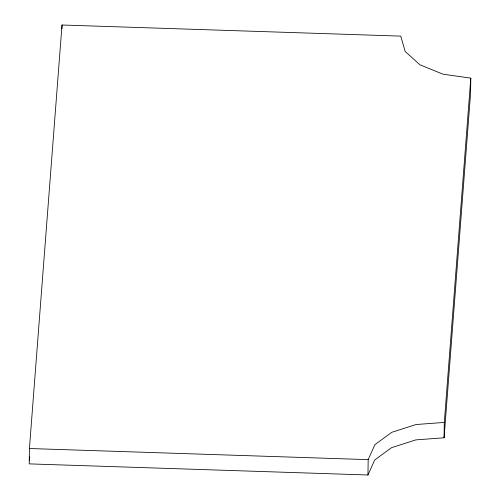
<?xml version="1.0" encoding="UTF-8"?>
<svg xmlns="http://www.w3.org/2000/svg" width="500" height="500" viewBox="0 0 500 500"><rect width="100%" height="100%" fill="white"/><g stroke="black" fill="none" stroke-linecap="round" stroke-linejoin="round"><path stroke-width="0.75" d="M29.425 448.519L29.206 463.881L367.95 475L374.681 460.019L391.512 447.688L415.881 439.881L444.081 437.781L470.575 93.5L470.794 78.138L443.062 74.206L420.012 64.837L405.156 51.463L400.763 36.119L62.013 25L29.425 448.519L368.175 459.637L374.9 444.656L391.731 432.325L416.106 424.519L444.306 422.419L470.794 78.138M61.956 28.837L62.013 25M367.95 475L368.175 459.637M444.081 437.781L444.306 422.419M29.444 460.763L29.744 456.869"/></g></svg>
